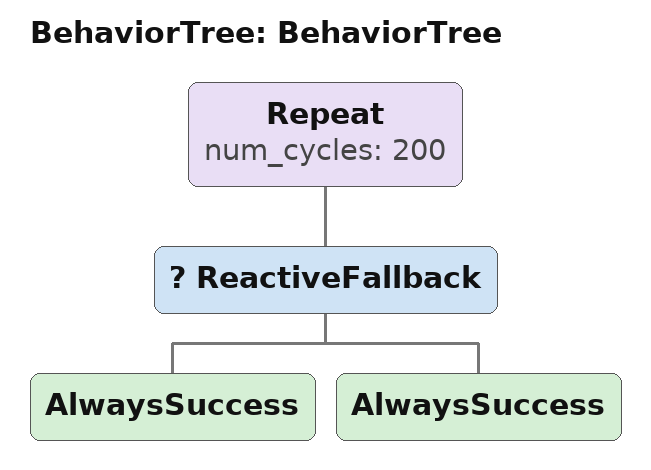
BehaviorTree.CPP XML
<?xml version="1.0"?>
<root main_tree_to_execute="BehaviorTree" BTCPP_format="4">
    <BehaviorTree ID="BehaviorTree">
        <Repeat num_cycles="200">
            <ReactiveFallback>
                <AlwaysSuccess/>
                <AlwaysSuccess/>
            </ReactiveFallback>
        </Repeat>
    </BehaviorTree>
</root>
